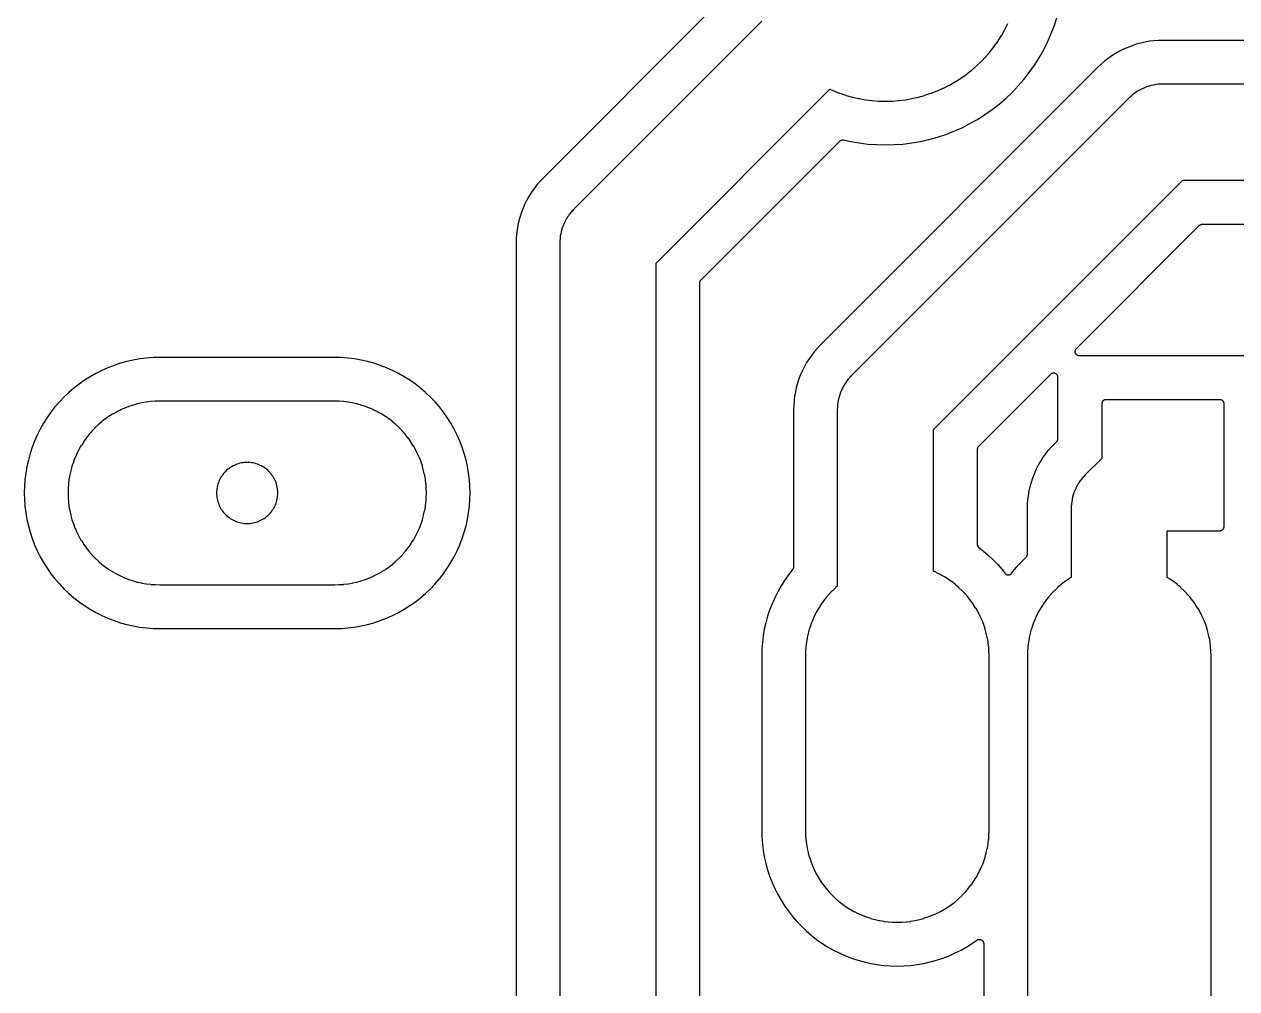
# Model space of a CAD drawing. Header units: millimetres. Extents: x -0.1 to 60, y -80 to 0.1.
# Drawn here: x 33.64 to 47.52, y -18.37 to -7.34 of the extents above; entities that cross this region are included whole.
import ezdxf

# ---------------------------------------------------------------- set-up
doc = ezdxf.new("R2010")
doc.units = ezdxf.units.MM

msp = doc.modelspace()

# ---------------------------------------------------------------- linework, layer by layer
for points in [[(41.49, -7.189), (39.58, -9.099), (39.544, -9.137), (39.51, -9.176), (39.479, -9.217), (39.449, -9.259), (39.421, -9.302), (39.396, -9.347), (39.373, -9.393), (39.352, -9.44), (39.333, -9.489), (39.317, -9.538), (39.303, -9.587), (39.292, -9.638), (39.283, -9.688), (39.277, -9.74), (39.273, -9.791), (39.272, -9.843), (39.272, -35.729)], [(42.084, -7.303), (39.933, -9.453), (39.933, -9.454), (39.916, -9.472), (39.914, -9.474), (39.898, -9.492), (39.896, -9.494), (39.881, -9.514), (39.88, -9.516), (39.866, -9.536), (39.864, -9.538), (39.851, -9.559), (39.85, -9.561), (39.838, -9.582), (39.837, -9.584), (39.826, -9.606), (39.825, -9.608), (39.815, -9.631), (39.814, -9.633), (39.805, -9.656), (39.804, -9.658), (39.796, -9.682), (39.796, -9.684), (39.789, -9.708), (39.788, -9.71), (39.783, -9.734), (39.783, -9.736), (39.778, -9.761), (39.778, -9.763), (39.775, -9.787), (39.775, -9.79), (39.773, -9.814), (39.773, -9.817), (39.772, -9.841), (39.772, -9.843), (39.772, -36.28)], [(40.873, -19.141), (40.873, -10.07), (42.862, -8.081), (42.903, -8.099), (42.905, -8.1), (42.974, -8.126), (42.976, -8.127), (43.046, -8.15), (43.049, -8.151), (43.12, -8.171), (43.122, -8.171), (43.194, -8.187), (43.196, -8.188), (43.269, -8.201), (43.271, -8.201), (43.344, -8.21), (43.347, -8.21), (43.42, -8.216), (43.423, -8.216), (43.496, -8.217), (43.499, -8.217), (43.572, -8.216), (43.575, -8.216), (43.648, -8.21), (43.651, -8.21), (43.724, -8.201), (43.726, -8.201), (43.799, -8.188), (43.801, -8.187), (43.873, -8.171), (43.875, -8.171), (43.946, -8.151), (43.949, -8.15), (44.019, -8.127), (44.021, -8.126), (44.09, -8.1), (44.092, -8.099), (44.159, -8.069), (44.161, -8.068), (44.227, -8.035), (44.229, -8.034), (44.293, -7.998), (44.295, -7.996), (44.358, -7.957), (44.36, -7.956), (44.42, -7.913), (44.422, -7.912), (44.48, -7.866), (44.482, -7.865), (44.537, -7.817), (44.539, -7.815), (44.593, -7.764), (44.594, -7.763), (44.645, -7.709), (44.647, -7.707), (44.695, -7.652), (44.696, -7.65), (44.742, -7.592), (44.743, -7.59), (44.786, -7.53), (44.787, -7.528), (44.826, -7.465), (44.828, -7.463), (44.864, -7.399), (44.865, -7.397), (44.898, -7.331)], [(41.373, -18.584), (41.373, -10.298), (41.373, -10.296), (41.373, -10.293), (41.374, -10.291), (41.374, -10.289), (41.375, -10.286), (41.375, -10.284), (41.376, -10.282), (41.377, -10.279), (41.378, -10.277), (41.379, -10.275), (41.38, -10.273), (41.381, -10.271), (41.383, -10.269), (41.384, -10.267), (41.386, -10.265), (41.388, -10.263), (42.976, -8.675), (42.978, -8.673), (42.98, -8.671), (42.981, -8.67), (42.983, -8.669), (42.985, -8.667), (42.988, -8.666), (42.99, -8.665), (42.992, -8.664), (42.994, -8.663), (42.996, -8.662), (42.999, -8.662), (43.001, -8.661), (43.003, -8.661), (43.006, -8.66), (43.008, -8.66), (43.01, -8.66), (43.013, -8.66), (43.015, -8.66), (43.018, -8.66), (43.02, -8.661), (43.022, -8.661), (43.098, -8.678), (43.197, -8.695), (43.297, -8.708), (43.397, -8.715), (43.498, -8.717), (43.598, -8.715), (43.698, -8.708), (43.798, -8.695), (43.897, -8.678), (43.996, -8.656), (44.093, -8.629), (44.188, -8.598), (44.282, -8.561), (44.374, -8.521), (44.464, -8.475), (44.551, -8.426), (44.636, -8.372), (44.719, -8.314), (44.798, -8.252), (44.874, -8.186), (44.947, -8.117), (45.016, -8.044), (45.082, -7.968), (45.144, -7.889), (45.202, -7.806), (45.256, -7.721), (45.305, -7.634), (45.351, -7.544), (45.391, -7.452), (45.428, -7.358), (45.459, -7.263)], [(47.742, -7.522), (46.673, -7.522), (46.621, -7.523), (46.57, -7.527), (46.518, -7.533), (46.468, -7.542), (46.417, -7.553), (46.368, -7.567), (46.319, -7.583), (46.27, -7.602), (46.223, -7.623), (46.177, -7.646), (46.132, -7.671), (46.089, -7.699), (46.047, -7.729), (46.006, -7.76), (45.967, -7.794), (45.929, -7.83), (42.755, -11.004), (42.719, -11.042), (42.685, -11.081), (42.654, -11.122), (42.624, -11.164), (42.596, -11.207), (42.571, -11.252), (42.548, -11.298), (42.527, -11.345), (42.508, -11.394), (42.492, -11.443), (42.478, -11.492), (42.467, -11.543), (42.458, -11.593), (42.452, -11.645), (42.448, -11.696), (42.447, -11.748), (42.447, -13.544), (42.447, -13.547), (42.447, -13.549), (42.446, -13.552), (42.446, -13.554), (42.445, -13.557), (42.445, -13.559), (42.444, -13.562), (42.443, -13.564), (42.442, -13.566), (42.441, -13.568), (42.439, -13.571), (42.438, -13.573), (42.436, -13.575), (42.435, -13.577), (42.434, -13.577), (42.387, -13.637), (42.344, -13.7), (42.303, -13.764), (42.265, -13.83), (42.231, -13.898), (42.2, -13.968), (42.173, -14.039), (42.149, -14.111), (42.129, -14.184), (42.112, -14.259), (42.099, -14.334), (42.09, -14.409), (42.084, -14.485), (42.082, -14.562), (42.082, -16.561), (42.084, -16.637), (42.09, -16.713), (42.099, -16.789), (42.112, -16.864), (42.129, -16.938), (42.149, -17.011), (42.173, -17.084), (42.2, -17.155), (42.231, -17.224), (42.265, -17.292), (42.303, -17.359), (42.344, -17.423), (42.387, -17.485), (42.434, -17.545), (42.484, -17.603), (42.536, -17.658), (42.592, -17.71), (42.649, -17.76), (42.709, -17.807), (42.771, -17.851), (42.836, -17.891), (42.902, -17.929), (42.97, -17.963), (43.04, -17.994), (43.111, -18.021), (43.183, -18.045), (43.256, -18.066), (43.33, -18.082), (43.405, -18.095), (43.481, -18.105), (43.557, -18.11), (43.633, -18.112), (43.709, -18.11), (43.785, -18.105), (43.861, -18.095), (43.936, -18.082), (44.01, -18.066), (44.083, -18.045), (44.155, -18.021), (44.226, -17.994), (44.296, -17.963), (44.364, -17.929), (44.43, -17.891), (44.495, -17.851), (44.543, -17.816), (44.545, -17.815), (44.548, -17.814), (44.55, -17.813), (44.552, -17.811), (44.554, -17.811), (44.557, -17.81), (44.559, -17.809), (44.561, -17.808), (44.564, -17.808), (44.566, -17.808), (44.569, -17.807), (44.571, -17.807), (44.574, -17.807), (44.576, -17.807), (44.579, -17.808), (44.581, -17.808), (44.584, -17.809), (44.586, -17.809), (44.588, -17.81), (44.591, -17.811), (44.593, -17.812), (44.595, -17.813), (44.597, -17.814), (44.6, -17.815), (44.602, -17.817), (44.604, -17.818), (44.605, -17.82), (44.607, -17.822), (44.609, -17.823), (44.611, -17.825), (44.612, -17.827), (44.614, -17.829), (44.615, -17.831), (44.616, -17.833), (44.617, -17.836), (44.618, -17.838), (44.619, -17.84), (44.62, -17.843), (44.621, -17.845), (44.621, -17.847), (44.622, -17.85), (44.622, -17.852), (44.622, -17.855), (44.622, -17.857), (44.622, -18.584)], [(48.081, -8.022), (46.672, -8.022), (46.671, -8.022), (46.647, -8.023), (46.644, -8.023), (46.62, -8.025), (46.617, -8.025), (46.593, -8.028), (46.591, -8.028), (46.566, -8.033), (46.564, -8.033), (46.54, -8.038), (46.538, -8.039), (46.514, -8.046), (46.512, -8.046), (46.488, -8.054), (46.486, -8.055), (46.463, -8.064), (46.461, -8.065), (46.438, -8.075), (46.436, -8.076), (46.414, -8.087), (46.412, -8.088), (46.391, -8.1), (46.389, -8.101), (46.368, -8.114), (46.366, -8.116), (46.346, -8.13), (46.344, -8.131), (46.324, -8.146), (46.322, -8.148), (46.304, -8.164), (46.302, -8.166), (46.284, -8.183), (46.283, -8.183), (43.108, -11.358), (43.108, -11.359), (43.091, -11.377), (43.089, -11.379), (43.073, -11.397), (43.071, -11.399), (43.056, -11.419), (43.055, -11.421), (43.041, -11.441), (43.039, -11.443), (43.026, -11.464), (43.025, -11.466), (43.013, -11.487), (43.012, -11.489), (43.001, -11.511), (43, -11.513), (42.99, -11.536), (42.989, -11.538), (42.98, -11.561), (42.979, -11.563), (42.971, -11.587), (42.971, -11.589), (42.964, -11.613), (42.963, -11.615), (42.958, -11.639), (42.958, -11.641), (42.953, -11.666), (42.953, -11.668), (42.95, -11.692), (42.95, -11.695), (42.948, -11.719), (42.948, -11.722), (42.947, -11.746), (42.947, -11.748), (42.947, -13.766), (42.928, -13.782), (42.927, -13.784), (42.891, -13.818), (42.889, -13.819), (42.855, -13.855), (42.854, -13.857), (42.822, -13.894), (42.82, -13.896), (42.79, -13.935), (42.789, -13.937), (42.76, -13.977), (42.759, -13.979), (42.733, -14.02), (42.731, -14.022), (42.707, -14.065), (42.706, -14.067), (42.684, -14.111), (42.683, -14.113), (42.663, -14.158), (42.662, -14.16), (42.644, -14.206), (42.644, -14.209), (42.628, -14.255), (42.627, -14.258), (42.614, -14.305), (42.614, -14.307), (42.603, -14.355), (42.602, -14.358), (42.594, -14.406), (42.594, -14.408), (42.588, -14.457), (42.587, -14.46), (42.584, -14.509), (42.584, -14.511), (42.583, -14.56), (42.582, -14.561), (42.582, -16.561), (42.583, -16.563), (42.584, -16.612), (42.584, -16.614), (42.587, -16.663), (42.588, -16.665), (42.594, -16.714), (42.594, -16.717), (42.602, -16.765), (42.603, -16.767), (42.614, -16.815), (42.614, -16.818), (42.627, -16.865), (42.628, -16.867), (42.644, -16.914), (42.644, -16.916), (42.662, -16.962), (42.663, -16.964), (42.683, -17.009), (42.684, -17.012), (42.706, -17.055), (42.707, -17.058), (42.731, -17.1), (42.733, -17.102), (42.759, -17.144), (42.76, -17.146), (42.789, -17.186), (42.79, -17.188), (42.82, -17.227), (42.822, -17.229), (42.854, -17.266), (42.855, -17.268), (42.889, -17.303), (42.891, -17.305), (42.927, -17.339), (42.928, -17.34), (42.966, -17.373), (42.968, -17.374), (43.006, -17.404), (43.008, -17.406), (43.048, -17.434), (43.05, -17.435), (43.092, -17.462), (43.094, -17.463), (43.137, -17.487), (43.139, -17.488), (43.183, -17.51), (43.185, -17.511), (43.23, -17.531), (43.232, -17.532), (43.278, -17.55), (43.28, -17.551), (43.327, -17.566), (43.329, -17.567), (43.377, -17.58), (43.379, -17.581), (43.427, -17.591), (43.429, -17.592), (43.478, -17.6), (43.48, -17.601), (43.529, -17.607), (43.531, -17.607), (43.58, -17.61), (43.583, -17.611), (43.632, -17.612), (43.634, -17.612), (43.683, -17.611), (43.686, -17.61), (43.735, -17.607), (43.737, -17.607), (43.786, -17.601), (43.788, -17.6), (43.837, -17.592), (43.839, -17.591), (43.887, -17.581), (43.889, -17.58), (43.937, -17.567), (43.939, -17.566), (43.986, -17.551), (43.988, -17.55), (44.034, -17.532), (44.036, -17.531), (44.081, -17.511), (44.083, -17.51), (44.127, -17.488), (44.129, -17.487), (44.172, -17.463), (44.174, -17.462), (44.216, -17.435), (44.218, -17.434), (44.258, -17.406), (44.26, -17.404), (44.298, -17.374), (44.3, -17.373), (44.338, -17.34), (44.339, -17.339), (44.375, -17.305), (44.377, -17.303), (44.411, -17.268), (44.412, -17.266), (44.444, -17.229), (44.446, -17.227), (44.476, -17.188), (44.477, -17.186), (44.506, -17.146), (44.507, -17.144), (44.533, -17.102), (44.535, -17.1), (44.559, -17.058), (44.56, -17.055), (44.582, -17.012), (44.583, -17.009), (44.603, -16.964), (44.604, -16.962), (44.622, -16.916), (44.622, -16.914), (44.638, -16.867), (44.639, -16.865), (44.652, -16.818), (44.652, -16.815), (44.663, -16.767), (44.664, -16.765), (44.672, -16.717), (44.672, -16.714), (44.678, -16.665), (44.679, -16.663), (44.682, -16.614), (44.682, -16.612), (44.683, -16.563), (44.684, -16.561), (44.684, -14.561), (44.683, -14.56), (44.682, -14.511), (44.682, -14.509), (44.679, -14.46), (44.678, -14.457), (44.672, -14.408), (44.672, -14.406), (44.664, -14.358), (44.663, -14.355), (44.652, -14.307), (44.652, -14.305), (44.639, -14.258), (44.638, -14.255), (44.622, -14.209), (44.622, -14.206), (44.604, -14.16), (44.603, -14.158), (44.583, -14.113), (44.582, -14.111), (44.56, -14.067), (44.559, -14.065), (44.535, -14.022), (44.533, -14.02), (44.507, -13.979), (44.506, -13.977), (44.477, -13.937), (44.476, -13.935), (44.446, -13.896), (44.444, -13.894), (44.412, -13.857), (44.411, -13.855), (44.377, -13.819), (44.375, -13.818), (44.339, -13.784), (44.338, -13.782), (44.3, -13.75), (44.298, -13.748), (44.26, -13.718), (44.258, -13.717), (44.218, -13.689), (44.216, -13.687), (44.174, -13.661), (44.172, -13.66), (44.129, -13.635), (44.127, -13.634), (44.083, -13.612), (44.081, -13.611), (44.048, -13.596)], [(44.048, -13.596), (44.048, -11.975), (46.9, -9.123), (48.081, -9.123)], [(51.3, -11.133), (45.719, -11.133), (45.716, -11.132), (45.714, -11.132), (45.712, -11.132), (45.709, -11.132), (45.707, -11.131), (45.704, -11.13), (45.702, -11.13), (45.7, -11.129), (45.698, -11.128), (45.695, -11.127), (45.693, -11.125), (45.691, -11.124), (45.689, -11.123), (45.687, -11.121), (45.685, -11.12), (45.684, -11.118), (45.682, -11.116), (45.68, -11.114), (45.679, -11.112), (45.677, -11.11), (45.676, -11.108), (45.675, -11.106), (45.674, -11.104), (45.673, -11.102), (45.672, -11.099), (45.671, -11.097), (45.67, -11.095), (45.67, -11.092), (45.669, -11.09), (45.669, -11.087), (45.669, -11.085), (45.669, -11.082), (45.669, -11.08), (45.669, -11.078), (45.669, -11.075), (45.67, -11.073), (45.67, -11.07), (45.671, -11.068), (45.672, -11.066), (45.673, -11.063), (45.674, -11.061), (45.675, -11.059), (45.676, -11.057), (45.677, -11.055), (45.679, -11.053), (45.68, -11.051), (45.682, -11.049), (45.684, -11.047), (47.093, -9.638), (47.095, -9.636), (47.097, -9.634), (47.099, -9.633), (47.101, -9.631), (47.103, -9.63), (47.105, -9.629), (47.107, -9.628), (47.109, -9.627), (47.112, -9.626), (47.114, -9.625), (47.116, -9.625), (47.119, -9.624), (47.121, -9.624), (47.123, -9.623), (47.126, -9.623), (47.128, -9.623), (47.742, -9.623)], [(37.194, -11.149), (35.196, -11.149), (35.119, -11.151), (35.043, -11.157), (34.967, -11.166), (34.892, -11.179), (34.818, -11.196), (34.745, -11.216), (34.673, -11.24), (34.602, -11.267), (34.532, -11.298), (34.464, -11.332), (34.398, -11.37), (34.333, -11.411), (34.271, -11.454), (34.211, -11.501), (34.154, -11.551), (34.098, -11.603), (34.046, -11.659), (33.996, -11.716), (33.949, -11.776), (33.906, -11.838), (33.865, -11.903), (33.827, -11.969), (33.793, -12.037), (33.762, -12.107), (33.735, -12.178), (33.711, -12.25), (33.691, -12.323), (33.674, -12.397), (33.661, -12.472), (33.652, -12.548), (33.646, -12.624), (33.644, -12.7), (33.646, -12.776), (33.652, -12.852), (33.661, -12.928), (33.674, -13.003), (33.691, -13.077), (33.711, -13.15), (33.735, -13.222), (33.762, -13.293), (33.793, -13.363), (33.827, -13.431), (33.865, -13.497), (33.906, -13.562), (33.949, -13.624), (33.996, -13.684), (34.046, -13.741), (34.098, -13.797), (34.154, -13.849), (34.211, -13.899), (34.271, -13.946), (34.333, -13.989), (34.398, -14.03), (34.464, -14.068), (34.532, -14.102), (34.602, -14.133), (34.673, -14.16), (34.745, -14.184), (34.818, -14.204), (34.892, -14.221), (34.967, -14.234), (35.043, -14.243), (35.119, -14.249), (35.196, -14.251), (37.194, -14.251), (37.271, -14.249), (37.347, -14.243), (37.423, -14.234), (37.498, -14.221), (37.572, -14.204), (37.645, -14.184), (37.717, -14.16), (37.788, -14.133), (37.858, -14.102), (37.926, -14.068), (37.992, -14.03), (38.057, -13.989), (38.119, -13.946), (38.179, -13.899), (38.236, -13.849), (38.292, -13.797), (38.344, -13.741), (38.394, -13.684), (38.441, -13.624), (38.484, -13.562), (38.525, -13.497), (38.563, -13.431), (38.597, -13.363), (38.628, -13.293), (38.655, -13.222), (38.679, -13.15), (38.699, -13.077), (38.716, -13.003), (38.729, -12.928), (38.738, -12.852), (38.744, -12.776), (38.746, -12.7), (38.744, -12.624), (38.738, -12.548), (38.729, -12.472), (38.716, -12.397), (38.699, -12.323), (38.679, -12.25), (38.655, -12.178), (38.628, -12.107), (38.597, -12.037), (38.563, -11.969), (38.525, -11.903), (38.484, -11.838), (38.441, -11.776), (38.394, -11.716), (38.344, -11.659), (38.292, -11.603), (38.236, -11.551), (38.179, -11.501), (38.119, -11.454), (38.057, -11.411), (37.992, -11.37), (37.926, -11.332), (37.858, -11.298), (37.788, -11.267), (37.717, -11.24), (37.645, -11.216), (37.572, -11.196), (37.498, -11.179), (37.423, -11.166), (37.347, -11.157), (37.271, -11.151), (37.194, -11.149)], [(44.567, -13.324), (44.617, -13.363), (44.674, -13.412), (44.73, -13.465), (44.782, -13.52), (44.832, -13.577), (44.864, -13.618), (44.865, -13.62), (44.867, -13.622), (44.869, -13.624), (44.87, -13.625), (44.872, -13.627), (44.874, -13.628), (44.876, -13.63), (44.878, -13.631), (44.881, -13.632), (44.883, -13.633), (44.885, -13.634), (44.887, -13.635), (44.89, -13.636), (44.892, -13.636), (44.894, -13.637), (44.897, -13.637), (44.899, -13.637), (44.902, -13.637), (44.904, -13.637), (44.907, -13.637), (44.909, -13.637), (44.912, -13.637), (44.914, -13.636), (44.916, -13.636), (44.919, -13.635), (44.921, -13.634), (44.923, -13.633), (44.925, -13.632), (44.928, -13.631), (44.93, -13.63), (44.932, -13.628), (44.934, -13.627), (44.936, -13.625), (44.937, -13.624), (44.939, -13.622), (44.941, -13.62), (44.942, -13.618), (44.974, -13.577), (45.024, -13.52), (45.076, -13.465), (45.107, -13.436), (45.109, -13.434), (45.11, -13.432), (45.112, -13.43), (45.114, -13.428), (45.115, -13.426), (45.116, -13.424), (45.117, -13.421), (45.118, -13.419), (45.119, -13.417), (45.12, -13.414), (45.121, -13.412), (45.121, -13.41), (45.122, -13.407), (45.122, -13.405), (45.122, -13.402), (45.122, -13.399), (45.122, -12.883), (45.124, -12.83), (45.128, -12.779), (45.134, -12.728), (45.143, -12.677), (45.154, -12.627), (45.168, -12.577), (45.184, -12.528), (45.202, -12.48), (45.223, -12.433), (45.247, -12.387), (45.272, -12.342), (45.3, -12.298), (45.329, -12.256), (45.361, -12.216), (45.395, -12.177), (45.431, -12.139), (45.458, -12.111), (45.46, -12.11), (45.461, -12.108), (45.463, -12.106), (45.464, -12.104), (45.465, -12.102), (45.467, -12.1), (45.468, -12.097), (45.469, -12.095), (45.47, -12.093), (45.47, -12.091), (45.471, -12.088), (45.472, -12.086), (45.472, -12.083), (45.472, -12.081), (45.472, -12.079), (45.472, -12.076), (45.472, -11.379), (45.472, -11.376), (45.472, -11.374), (45.472, -11.372), (45.472, -11.369), (45.471, -11.367), (45.47, -11.364), (45.47, -11.362), (45.469, -11.36), (45.468, -11.358), (45.467, -11.355), (45.465, -11.353), (45.464, -11.351), (45.463, -11.349), (45.461, -11.347), (45.46, -11.345), (45.458, -11.344), (45.456, -11.342), (45.454, -11.34), (45.452, -11.339), (45.45, -11.337), (45.448, -11.336), (45.446, -11.335), (45.444, -11.334), (45.442, -11.333), (45.439, -11.332), (45.437, -11.331), (45.435, -11.33), (45.432, -11.33), (45.43, -11.329), (45.427, -11.329), (45.425, -11.329), (45.422, -11.329), (45.42, -11.329), (45.418, -11.329), (45.415, -11.329), (45.413, -11.33), (45.41, -11.33), (45.408, -11.331), (45.406, -11.332), (45.403, -11.333), (45.401, -11.334), (45.399, -11.335), (45.397, -11.336), (45.395, -11.337), (45.393, -11.339), (45.391, -11.34), (45.389, -11.342), (45.387, -11.344), (44.563, -12.168), (44.561, -12.17), (44.559, -12.172), (44.558, -12.174), (44.556, -12.176), (44.555, -12.178), (44.554, -12.18), (44.553, -12.182), (44.552, -12.184), (44.551, -12.187), (44.55, -12.189), (44.55, -12.191), (44.549, -12.194), (44.549, -12.196), (44.548, -12.198), (44.548, -12.201), (44.548, -12.203), (44.548, -13.284), (44.548, -13.287), (44.548, -13.29), (44.549, -13.292), (44.549, -13.294), (44.55, -13.297), (44.55, -13.299), (44.551, -13.302), (44.552, -13.304), (44.553, -13.306), (44.554, -13.309), (44.556, -13.311), (44.557, -13.313), (44.558, -13.315), (44.56, -13.317), (44.562, -13.319), (44.563, -13.321), (44.565, -13.322), (44.567, -13.324)], [(37.195, -11.649), (35.195, -11.649), (35.194, -11.65), (35.145, -11.651), (35.142, -11.651), (35.093, -11.654), (35.091, -11.655), (35.042, -11.661), (35.04, -11.661), (34.991, -11.669), (34.989, -11.67), (34.941, -11.681), (34.939, -11.681), (34.891, -11.694), (34.889, -11.695), (34.842, -11.711), (34.84, -11.711), (34.794, -11.729), (34.792, -11.73), (34.747, -11.75), (34.745, -11.751), (34.701, -11.773), (34.699, -11.774), (34.656, -11.798), (34.654, -11.8), (34.612, -11.826), (34.61, -11.827), (34.57, -11.856), (34.568, -11.857), (34.53, -11.887), (34.528, -11.889), (34.49, -11.921), (34.489, -11.922), (34.453, -11.956), (34.451, -11.958), (34.417, -11.994), (34.416, -11.995), (34.384, -12.033), (34.382, -12.035), (34.352, -12.073), (34.351, -12.075), (34.322, -12.115), (34.321, -12.117), (34.295, -12.159), (34.293, -12.161), (34.269, -12.204), (34.268, -12.206), (34.246, -12.25), (34.245, -12.252), (34.225, -12.297), (34.224, -12.299), (34.206, -12.345), (34.206, -12.347), (34.19, -12.394), (34.189, -12.396), (34.176, -12.444), (34.176, -12.446), (34.165, -12.494), (34.164, -12.496), (34.156, -12.545), (34.156, -12.547), (34.15, -12.596), (34.149, -12.598), (34.146, -12.647), (34.146, -12.65), (34.145, -12.699), (34.145, -12.701), (34.146, -12.75), (34.146, -12.753), (34.149, -12.802), (34.15, -12.804), (34.156, -12.853), (34.156, -12.855), (34.164, -12.904), (34.165, -12.906), (34.176, -12.954), (34.176, -12.956), (34.189, -13.004), (34.19, -13.006), (34.206, -13.053), (34.206, -13.055), (34.224, -13.101), (34.225, -13.103), (34.245, -13.148), (34.246, -13.15), (34.268, -13.194), (34.269, -13.196), (34.293, -13.239), (34.295, -13.241), (34.321, -13.283), (34.322, -13.285), (34.351, -13.325), (34.352, -13.327), (34.382, -13.365), (34.384, -13.367), (34.416, -13.405), (34.417, -13.406), (34.451, -13.442), (34.453, -13.444), (34.489, -13.478), (34.49, -13.479), (34.528, -13.511), (34.53, -13.513), (34.568, -13.543), (34.57, -13.544), (34.61, -13.573), (34.612, -13.574), (34.654, -13.6), (34.656, -13.602), (34.699, -13.626), (34.701, -13.627), (34.745, -13.649), (34.747, -13.65), (34.792, -13.67), (34.794, -13.671), (34.84, -13.689), (34.842, -13.689), (34.889, -13.705), (34.891, -13.706), (34.939, -13.719), (34.941, -13.719), (34.989, -13.73), (34.991, -13.731), (35.04, -13.739), (35.042, -13.739), (35.091, -13.745), (35.093, -13.746), (35.142, -13.749), (35.145, -13.749), (35.194, -13.75), (35.195, -13.751), (37.195, -13.751), (37.196, -13.75), (37.245, -13.749), (37.248, -13.749), (37.297, -13.746), (37.299, -13.745), (37.348, -13.739), (37.35, -13.739), (37.399, -13.731), (37.401, -13.73), (37.449, -13.719), (37.451, -13.719), (37.499, -13.706), (37.501, -13.705), (37.548, -13.689), (37.55, -13.689), (37.596, -13.671), (37.598, -13.67), (37.643, -13.65), (37.645, -13.649), (37.689, -13.627), (37.691, -13.626), (37.734, -13.602), (37.736, -13.6), (37.778, -13.574), (37.78, -13.573), (37.82, -13.544), (37.822, -13.543), (37.86, -13.513), (37.862, -13.511), (37.9, -13.479), (37.901, -13.478), (37.937, -13.444), (37.939, -13.442), (37.973, -13.406), (37.974, -13.405), (38.006, -13.367), (38.008, -13.365), (38.038, -13.327), (38.039, -13.325), (38.068, -13.285), (38.069, -13.283), (38.095, -13.241), (38.097, -13.239), (38.121, -13.196), (38.122, -13.194), (38.144, -13.15), (38.145, -13.148), (38.165, -13.103), (38.166, -13.101), (38.184, -13.055), (38.184, -13.053), (38.2, -13.006), (38.201, -13.004), (38.214, -12.956), (38.214, -12.954), (38.225, -12.906), (38.226, -12.904), (38.234, -12.855), (38.234, -12.853), (38.24, -12.804), (38.241, -12.802), (38.244, -12.753), (38.244, -12.75), (38.245, -12.701), (38.245, -12.699), (38.244, -12.65), (38.244, -12.647), (38.241, -12.598), (38.24, -12.596), (38.234, -12.547), (38.234, -12.545), (38.226, -12.496), (38.225, -12.494), (38.214, -12.446), (38.214, -12.444), (38.201, -12.396), (38.2, -12.394), (38.184, -12.347), (38.184, -12.345), (38.166, -12.299), (38.165, -12.297), (38.145, -12.252), (38.144, -12.25), (38.122, -12.206), (38.121, -12.204), (38.097, -12.161), (38.095, -12.159), (38.069, -12.117), (38.068, -12.115), (38.039, -12.075), (38.038, -12.073), (38.008, -12.035), (38.006, -12.033), (37.974, -11.995), (37.973, -11.994), (37.939, -11.958), (37.937, -11.956), (37.901, -11.922), (37.9, -11.921), (37.862, -11.889), (37.86, -11.887), (37.822, -11.857), (37.82, -11.856), (37.78, -11.827), (37.778, -11.826), (37.736, -11.8), (37.734, -11.798), (37.691, -11.774), (37.689, -11.773), (37.645, -11.751), (37.643, -11.75), (37.598, -11.73), (37.596, -11.729), (37.55, -11.711), (37.548, -11.711), (37.501, -11.695), (37.499, -11.694), (37.451, -11.681), (37.449, -11.681), (37.401, -11.67), (37.399, -11.669), (37.35, -11.661), (37.348, -11.661), (37.299, -11.655), (37.297, -11.654), (37.248, -11.651), (37.245, -11.651), (37.196, -11.65), (37.195, -11.649)], [(47.224, -19.135), (47.224, -14.561), (47.223, -14.56), (47.222, -14.511), (47.222, -14.509), (47.219, -14.46), (47.218, -14.457), (47.212, -14.408), (47.212, -14.406), (47.204, -14.358), (47.203, -14.355), (47.192, -14.307), (47.192, -14.305), (47.179, -14.258), (47.178, -14.255), (47.162, -14.209), (47.162, -14.206), (47.144, -14.16), (47.143, -14.158), (47.123, -14.113), (47.122, -14.111), (47.1, -14.067), (47.099, -14.065), (47.075, -14.022), (47.073, -14.02), (47.047, -13.979), (47.046, -13.977), (47.017, -13.937), (47.016, -13.935), (46.986, -13.896), (46.984, -13.894), (46.952, -13.857), (46.951, -13.855), (46.917, -13.819), (46.915, -13.818), (46.879, -13.784), (46.878, -13.782), (46.84, -13.75), (46.838, -13.748), (46.8, -13.718), (46.798, -13.717), (46.758, -13.689), (46.756, -13.687), (46.723, -13.667), (46.723, -13.133), (47.322, -13.133), (47.325, -13.132), (47.327, -13.132), (47.33, -13.132), (47.332, -13.132), (47.335, -13.131), (47.337, -13.13), (47.339, -13.13), (47.342, -13.129), (47.344, -13.128), (47.346, -13.127), (47.348, -13.125), (47.35, -13.124), (47.352, -13.123), (47.354, -13.121), (47.356, -13.12), (47.358, -13.118), (47.36, -13.116), (47.361, -13.114), (47.363, -13.112), (47.364, -13.11), (47.365, -13.108), (47.367, -13.106), (47.368, -13.104), (47.369, -13.102), (47.37, -13.099), (47.37, -13.097), (47.371, -13.095), (47.372, -13.092), (47.372, -13.09), (47.372, -13.087), (47.372, -13.085), (47.372, -13.082), (47.372, -11.683), (47.372, -11.68), (47.372, -11.678), (47.372, -11.675), (47.372, -11.673), (47.371, -11.67), (47.37, -11.668), (47.37, -11.666), (47.369, -11.663), (47.368, -11.661), (47.367, -11.659), (47.365, -11.657), (47.364, -11.655), (47.363, -11.653), (47.361, -11.651), (47.36, -11.649), (47.358, -11.647), (47.356, -11.645), (47.354, -11.644), (47.352, -11.642), (47.35, -11.641), (47.348, -11.64), (47.346, -11.638), (47.344, -11.637), (47.342, -11.636), (47.339, -11.635), (47.337, -11.635), (47.335, -11.634), (47.332, -11.633), (47.33, -11.633), (47.327, -11.633), (47.325, -11.633), (47.322, -11.633), (46.023, -11.633), (46.02, -11.633), (46.018, -11.633), (46.015, -11.633), (46.013, -11.633), (46.01, -11.634), (46.008, -11.635), (46.006, -11.635), (46.003, -11.636), (46.001, -11.637), (45.999, -11.638), (45.997, -11.64), (45.995, -11.641), (45.993, -11.642), (45.991, -11.644), (45.989, -11.645), (45.987, -11.647), (45.985, -11.649), (45.984, -11.651), (45.982, -11.653), (45.981, -11.655), (45.98, -11.657), (45.978, -11.659), (45.977, -11.661), (45.976, -11.663), (45.975, -11.666), (45.975, -11.668), (45.974, -11.67), (45.973, -11.673), (45.973, -11.675), (45.973, -11.678), (45.973, -11.68), (45.973, -11.683), (45.973, -12.304), (45.784, -12.493), (45.783, -12.494), (45.766, -12.512), (45.764, -12.513), (45.748, -12.532), (45.747, -12.534), (45.732, -12.553), (45.73, -12.555), (45.716, -12.575), (45.715, -12.577), (45.702, -12.598), (45.7, -12.6), (45.688, -12.622), (45.687, -12.624), (45.676, -12.646), (45.675, -12.648), (45.665, -12.67), (45.664, -12.673), (45.655, -12.695), (45.655, -12.698), (45.647, -12.721), (45.646, -12.723), (45.64, -12.747), (45.639, -12.749), (45.634, -12.773), (45.633, -12.776), (45.629, -12.8), (45.629, -12.802), (45.626, -12.827), (45.625, -12.829), (45.623, -12.854), (45.623, -12.856), (45.623, -12.881), (45.623, -12.882), (45.623, -13.667), (45.59, -13.687), (45.588, -13.689), (45.548, -13.717), (45.546, -13.718), (45.508, -13.748), (45.506, -13.75), (45.468, -13.782), (45.467, -13.784), (45.431, -13.818), (45.429, -13.819), (45.395, -13.855), (45.394, -13.857), (45.362, -13.894), (45.36, -13.896), (45.33, -13.935), (45.329, -13.937), (45.3, -13.977), (45.299, -13.979), (45.273, -14.02), (45.271, -14.022), (45.247, -14.065), (45.246, -14.067), (45.224, -14.111), (45.223, -14.113), (45.203, -14.158), (45.202, -14.16), (45.184, -14.206), (45.184, -14.209), (45.168, -14.255), (45.167, -14.258), (45.154, -14.305), (45.154, -14.307), (45.143, -14.355), (45.142, -14.358), (45.134, -14.406), (45.134, -14.408), (45.128, -14.457), (45.127, -14.46), (45.124, -14.509), (45.124, -14.511), (45.123, -14.56), (45.122, -14.561), (45.122, -19.135)], [(36.545, -12.7), (36.545, -12.683), (36.543, -12.666), (36.541, -12.649), (36.538, -12.632), (36.534, -12.615), (36.53, -12.598), (36.525, -12.582), (36.518, -12.566), (36.511, -12.55), (36.504, -12.535), (36.495, -12.52), (36.486, -12.506), (36.476, -12.492), (36.466, -12.478), (36.454, -12.465), (36.442, -12.453), (36.43, -12.441), (36.417, -12.429), (36.403, -12.419), (36.389, -12.409), (36.375, -12.4), (36.36, -12.391), (36.345, -12.384), (36.329, -12.377), (36.313, -12.37), (36.297, -12.365), (36.28, -12.361), (36.263, -12.357), (36.246, -12.354), (36.229, -12.352), (36.212, -12.35), (36.195, -12.35), (36.178, -12.35), (36.161, -12.352), (36.144, -12.354), (36.127, -12.357), (36.11, -12.361), (36.093, -12.365), (36.077, -12.37), (36.061, -12.377), (36.045, -12.384), (36.03, -12.391), (36.015, -12.4), (36.001, -12.409), (35.987, -12.419), (35.973, -12.429), (35.96, -12.441), (35.948, -12.453), (35.936, -12.465), (35.924, -12.478), (35.914, -12.492), (35.904, -12.506), (35.895, -12.52), (35.886, -12.535), (35.879, -12.55), (35.872, -12.566), (35.865, -12.582), (35.86, -12.598), (35.856, -12.615), (35.852, -12.632), (35.849, -12.649), (35.847, -12.666), (35.845, -12.683), (35.845, -12.7), (35.845, -12.717), (35.847, -12.734), (35.849, -12.751), (35.852, -12.768), (35.856, -12.785), (35.86, -12.802), (35.865, -12.818), (35.872, -12.834), (35.879, -12.85), (35.886, -12.865), (35.895, -12.88), (35.904, -12.894), (35.914, -12.908), (35.924, -12.922), (35.936, -12.935), (35.948, -12.947), (35.96, -12.959), (35.973, -12.971), (35.987, -12.981), (36.001, -12.991), (36.015, -13), (36.03, -13.009), (36.045, -13.016), (36.061, -13.023), (36.077, -13.03), (36.093, -13.035), (36.11, -13.039), (36.127, -13.043), (36.144, -13.046), (36.161, -13.048), (36.178, -13.05), (36.195, -13.05), (36.212, -13.05), (36.229, -13.048), (36.246, -13.046), (36.263, -13.043), (36.28, -13.039), (36.297, -13.035), (36.313, -13.03), (36.329, -13.023), (36.345, -13.016), (36.36, -13.009), (36.375, -13), (36.389, -12.991), (36.403, -12.981), (36.417, -12.971), (36.43, -12.959), (36.442, -12.947), (36.454, -12.935), (36.466, -12.922), (36.476, -12.908), (36.486, -12.894), (36.495, -12.88), (36.504, -12.865), (36.511, -12.85), (36.518, -12.834), (36.525, -12.818), (36.53, -12.802), (36.534, -12.785), (36.538, -12.768), (36.541, -12.751), (36.543, -12.734), (36.545, -12.717), (36.545, -12.7)]]:
    msp.add_lwpolyline(points)

doc.saveas('drawing.dxf')
